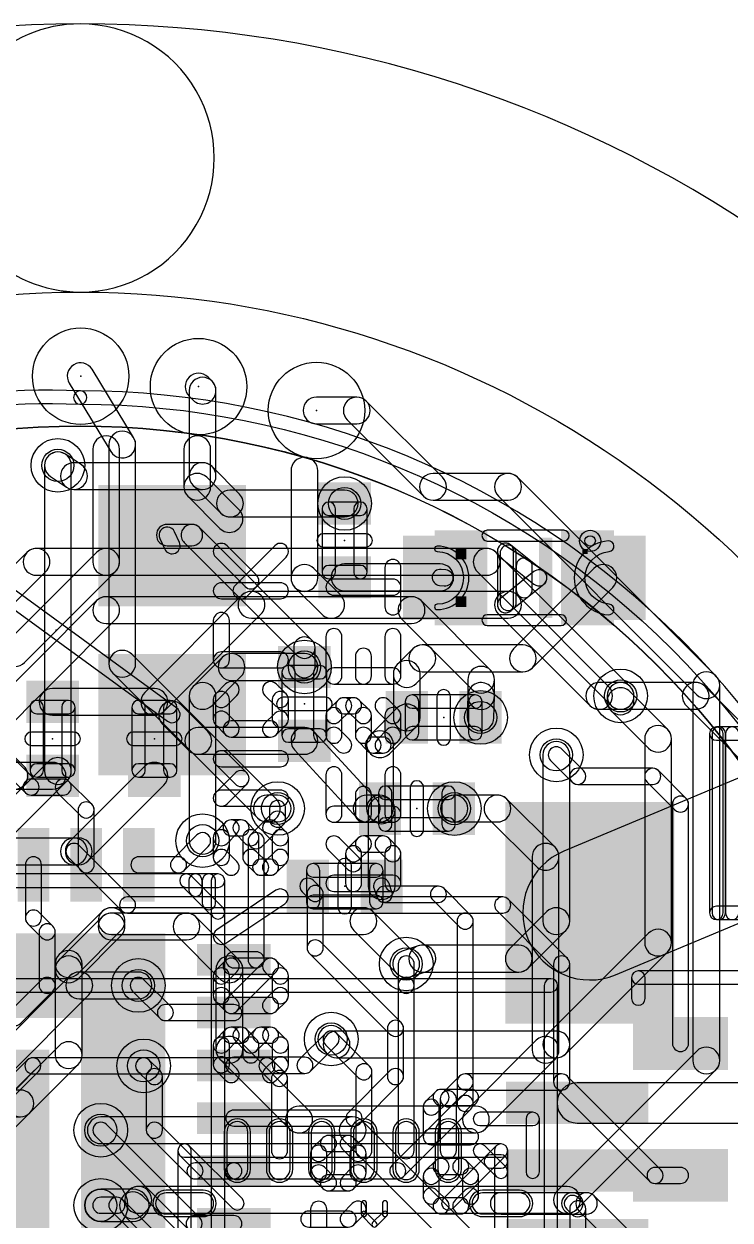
# Model space of a CAD drawing. Extents: x 0 to 2.5, y 0 to 3.1.
# Drawn here: x 1.8121 to 2.0756, y 1.5625 to 2.0087 of the extents above; entities that cross this region are included whole.
import ezdxf

# ---------------------------------------------------------------- set-up
doc = ezdxf.new("R2010")
doc.units = 0
for name, color, linetype in [('1', 22, 'CONTINUOUS'), ('15', 6, 'CONTINUOUS'), ('16', 175, 'CONTINUOUS'), ('17', 82, 'CONTINUOUS'), ('18', 82, 'CONTINUOUS'), ('19', 53, 'CONTINUOUS'), ('2', 4, 'CONTINUOUS'), ('21', 253, 'CONTINUOUS'), ('22', 253, 'CONTINUOUS'), ('23', 7, 'CONTINUOUS'), ('24', 7, 'CONTINUOUS'), ('31', 253, 'CONTINUOUS'), ('32', 253, 'CONTINUOUS'), ('46', 140, 'CONTINUOUS'), ('51', 253, 'CONTINUOUS')]:
    doc.layers.add(name, color=color, linetype=linetype)

# ---------------------------------------------------------------- blocks, each defined once
blk = doc.blocks.new('RECT')
blk.add_solid([(-0.5, -0.5), (0.5, -0.5), (-0.5, 0.5), (0.5, 0.5)])
blk = doc.blocks.new('RECT96000X40000R100')
blk.add_lwpolyline([(0.011811, 0), (0.011811, 0, 0.414214), (0.00689, 0.004921), (-0.00689, 0.004921, 0.414214), (-0.011811, 0), (-0.011811, 0, 0.414214), (-0.00689, -0.004921), (0.00689, -0.004921, 0.414214)], format="xyb", close=True)
blk = doc.blocks.new('RECT87872X31872R100')
blk.add_lwpolyline([(0.010811, 0), (0.010811, 0, 0.414214), (0.00689, 0.003921), (-0.00689, 0.003921, 0.414214), (-0.010811, 0), (-0.010811, 0, 0.414214), (-0.00689, -0.003921), (0.00689, -0.003921, 0.414214)], format="xyb", close=True)
blk = doc.blocks.new('ROUNDP')
blk.add_circle((0, 0), 0.5)
blk = doc.blocks.new('ROUNDV')
blk.add_circle((0, 0), 0.5)

msp = doc.modelspace()

# ---------------------------------------------------------------- linework, layer by layer
at = {"layer": '1'}
for points in [[(1.832973, 1.866793, 1), (1.833169, 1.871789, 0.267949), (1.556626, 1.726295, 1), (1.560854, 1.723627, -0.267949)], [(2.145531, 1.554331, 1), (2.150531, 1.554331, 0.414214), (1.833071, 1.871791, 1), (1.833071, 1.866791, -0.414214)], [(1.86552, 1.814), (1.87474, 1.814, 1), (1.87474, 1.822), (1.86552, 1.822, 1)], [(1.870081, 1.815251), (1.868247, 1.819251, 1), (1.862793, 1.816749), (1.864627, 1.812749, 1)], [(1.871912, 1.815172), (1.913912, 1.773172, 1), (1.919569, 1.778828), (1.877569, 1.820828, 1)], [(1.778976, 1.811574), (1.86559, 1.748582, 1), (1.869119, 1.753434), (1.782505, 1.816426, 1)], [(1.93174, 1.79722), (1.967433, 1.79722, 1), (1.967433, 1.80722), (1.93174, 1.80722, 1)], [(2.001803, 1.768464), (2.031835, 1.798496, 1), (2.024764, 1.805567), (1.994732, 1.775536, 1)], [(1.967122, 1.799237), (1.968933, 1.799048, 1), (1.969555, 1.805015), (1.967744, 1.805204, 1)], [(1.91274, 1.776), (1.91274, 1.76878, 1), (1.92074, 1.76878), (1.92074, 1.776, 1)], [(1.958465, 1.762653), (1.964276, 1.768464, 1), (1.957205, 1.775536), (1.951394, 1.769725, 1)], [(1.96074, 1.767), (1.998268, 1.767, 1), (1.998268, 1.777), (1.96074, 1.777, 1)], [(1.959929, 1.749969), (1.959929, 1.766189, 1), (1.949929, 1.766189), (1.949929, 1.749969, 1)], [(1.863819, 1.747472), (1.873606, 1.737685, 1), (1.880677, 1.744756), (1.87089, 1.754543, 1)], [(1.951394, 1.753504), (1.941394, 1.743504, 1), (1.948465, 1.736433), (1.958465, 1.746433, 1)], [(1.877142, 1.73622), (1.91674, 1.73622, 1), (1.91674, 1.74622), (1.877142, 1.74622, 1)], [(1.913062, 1.737834), (1.936314, 1.712582, 1), (1.94367, 1.719355), (1.920418, 1.744607, 1)], [(1.939929, 1.739969), (1.939929, 1.715969, 1), (1.949929, 1.715969), (1.949929, 1.739969, 1)], [(2.07048, 1.741476), (2.125598, 1.741476, 1), (2.125598, 1.746476), (2.07048, 1.746476, 1)], [(2.07298, 1.677047), (2.07298, 1.743976, 1), (2.06798, 1.743976), (2.06798, 1.677047, 1)], [(2.073886, 1.677047), (2.073886, 1.743976, 1), (2.068886, 1.743976), (2.068886, 1.677047, 1)], [(2.078886, 1.677047), (2.078886, 1.743976, 1), (2.073886, 1.743976), (2.073886, 1.677047, 1)], [(1.816861, 1.726121), (1.802861, 1.740121, 1), (1.798619, 1.735879), (1.812619, 1.721879, 1)], [(2.03289, 1.653986), (2.117535, 1.689419, 1), (2.098228, 1.735541), (2.013583, 1.700108, 1)], [(1.82674, 1.727), (1.81474, 1.727, 1), (1.81474, 1.721), (1.82674, 1.721, 1)], [(1.837405, 1.717578), (1.828861, 1.726121, 1), (1.824619, 1.721879), (1.833162, 1.713335, 1)], [(1.838283, 1.695), (1.838283, 1.715457, 1), (1.832283, 1.715457), (1.832283, 1.695, 1)], [(1.90374, 1.716), (1.90374, 1.712, 1), (1.90974, 1.712), (1.90974, 1.716, 1)], [(1.939992, 1.710969), (1.944929, 1.710969, 1), (1.944929, 1.720969), (1.939992, 1.720969, 1)], [(1.941394, 1.712433), (1.942016, 1.711811, 1), (1.949087, 1.718882), (1.948465, 1.719504, 1)], [(1.940551, 1.715346), (1.940551, 1.687031, 1), (1.950551, 1.687031), (1.950551, 1.715346, 1)], [(1.972488, 1.710969), (1.972709, 1.710969, 1), (1.972709, 1.720969), (1.972488, 1.720969, 1)], [(1.904619, 1.714121), (1.896619, 1.706121, 1), (1.900861, 1.701879), (1.908861, 1.709879, 1)], [(1.871861, 1.692879), (1.880861, 1.701879, 1), (1.876619, 1.706121), (1.867619, 1.697121, 1)], [(1.89574, 1.704), (1.89574, 1.659567, 1), (1.90174, 1.659567), (1.90174, 1.704, 1)], [(1.812598, 1.695), (1.812598, 1.675142, 1), (1.818598, 1.675142), (1.818598, 1.695, 1)], [(1.854969, 1.692), (1.86974, 1.692, 1), (1.86974, 1.698), (1.854969, 1.698, 1)], [(1.922861, 1.686405), (1.920113, 1.689153, 1), (1.915871, 1.68491), (1.918619, 1.682162, 1)], [(1.92374, 1.664), (1.92374, 1.684283, 1), (1.91774, 1.684283), (1.91774, 1.664, 1)], [(1.949423, 1.684966), (1.948391, 1.687998, 1), (1.942711, 1.686065), (1.943743, 1.683034, 1)], [(1.96674, 1.687), (1.946583, 1.687, 1), (1.946583, 1.681), (1.96674, 1.681, 1)], [(1.978861, 1.676121), (1.968861, 1.686121, 1), (1.964619, 1.681879), (1.974619, 1.671879, 1)], [(1.813477, 1.67302), (1.818619, 1.667879, 1), (1.822861, 1.672121), (1.81772, 1.677263, 1)], [(2.141346, 1.679547), (2.07048, 1.679547, 1), (2.07048, 1.674547), (2.141346, 1.674547, 1)], [(1.97974, 1.606), (1.97974, 1.674, 1), (1.97374, 1.674), (1.97374, 1.606, 1)], [(1.81774, 1.67), (1.81774, 1.65, 1), (1.82374, 1.65), (1.82374, 1.67, 1)], [(1.952861, 1.636121), (1.922861, 1.666121, 1), (1.918619, 1.661879), (1.948619, 1.631879, 1)], [(1.89874, 1.662567), (1.890402, 1.662567, 1), (1.890402, 1.656567), (1.89874, 1.656567, 1)], [(1.818619, 1.652121), (1.806619, 1.640121, 1), (1.810861, 1.635879), (1.822861, 1.647879, 1)], [(1.86698, 1.642003), (1.856861, 1.652121, 1), (1.852619, 1.647879), (1.862737, 1.637761, 1)], [(1.890402, 1.642882), (1.864858, 1.642882, 1), (1.864858, 1.636882), (1.890402, 1.636882, 1)], [(1.95374, 1.616), (1.95374, 1.634, 1), (1.94774, 1.634), (1.94774, 1.616, 1)], [(1.919058, 1.618076), (1.928861, 1.627879, 1), (1.924619, 1.632121), (1.914816, 1.622318, 1)], [(1.81328, 1.622121), (1.78395, 1.592791, 1), (1.788192, 1.588548), (1.817523, 1.617879, 1)], [(1.85674, 1.623), (1.815402, 1.623, 1), (1.815402, 1.617), (1.85674, 1.617, 1)], [(1.862861, 1.618121), (1.858861, 1.622121, 1), (1.854619, 1.617879), (1.858619, 1.613879, 1)], [(1.890402, 1.617197), (1.916937, 1.617197, 1), (1.916937, 1.623197), (1.890402, 1.623197, 1)], [(1.86374, 1.596), (1.86374, 1.616, 1), (1.85774, 1.616), (1.85774, 1.596, 1)], [(1.937373, 1.59839), (1.952861, 1.613879, 1), (1.948619, 1.618121), (1.933131, 1.602633, 1)], [(2.018512, 1.598681), (2.119693, 1.598681, 1), (2.119693, 1.613681), (2.018512, 1.613681, 1)], [(1.953688, 1.578705), (1.978861, 1.603879, 1), (1.974619, 1.608121), (1.949446, 1.582948, 1)], [(1.890402, 1.597512), (1.935252, 1.597512, 1), (1.935252, 1.603512), (1.890402, 1.603512, 1)], [(1.87772, 1.563263), (1.842861, 1.598121, 1), (1.838619, 1.593879), (1.873477, 1.55902, 1)], [(1.878035, 1.582948), (1.862861, 1.598121, 1), (1.858619, 1.593879), (1.873792, 1.578705, 1)], [(1.890402, 1.583827), (1.875913, 1.583827, 1), (1.875913, 1.577827), (1.890402, 1.577827, 1)], [(1.890402, 1.577827), (1.951567, 1.577827, 1), (1.951567, 1.583827), (1.890402, 1.583827, 1)], [(1.84674, 1.571), (1.84074, 1.571, 1), (1.84074, 1.565), (1.84674, 1.565, 1)], [(1.875405, 1.543578), (1.848861, 1.570121, 1), (1.844619, 1.565879), (1.871162, 1.539335, 1)], [(1.890402, 1.564142), (1.875598, 1.564142, 1), (1.875598, 1.558142), (1.890402, 1.558142, 1)]]:
    msp.add_lwpolyline(points, format="xyb", close=True, dxfattribs=at)
at = {"layer": '15'}
for points in [[(1.853013, 1.854337), (1.837509, 1.879841, 1), (1.828964, 1.874647), (1.844468, 1.849143, 1)], [(1.85374, 1.77), (1.85374, 1.85174, 1), (1.84374, 1.85174), (1.84374, 1.77, 1)], [(1.81974, 1.844), (1.81974, 1.73, 1), (1.82974, 1.73), (1.82974, 1.844, 1)], [(1.906276, 1.719536), (1.852276, 1.773536, 1), (1.845205, 1.766464), (1.899205, 1.712464, 1)], [(2.02974, 1.758), (2.02974, 1.756, 1), (2.03974, 1.756), (2.03974, 1.758, 1)], [(2.031205, 1.752464), (2.045205, 1.738464, 1), (2.052276, 1.745536), (2.038276, 1.759536, 1)], [(2.04374, 1.742), (2.04374, 1.666, 1), (2.05374, 1.666), (2.05374, 1.742, 1)], [(2.00574, 1.736), (2.00574, 1.674, 1), (2.01574, 1.674), (2.01574, 1.736, 1)], [(1.821205, 1.733536), (1.791205, 1.703536, 1), (1.798276, 1.696464), (1.828276, 1.726464, 1)], [(1.90674, 1.721), (1.90274, 1.721, 1), (1.90274, 1.711), (1.90674, 1.711, 1)], [(1.832276, 1.654464), (1.848276, 1.670464, 1), (1.841205, 1.677536), (1.825205, 1.661536, 1)], [(1.84474, 1.669), (1.93874, 1.669, 1), (1.93874, 1.679), (1.84474, 1.679, 1)], [(1.935205, 1.670464), (1.951205, 1.654464, 1), (1.958276, 1.661536), (1.942276, 1.677536, 1)], [(2.007205, 1.677536), (1.993205, 1.663536, 1), (2.000276, 1.656464), (2.014276, 1.670464, 1)], [(2.045205, 1.669536), (2.007205, 1.631536, 1), (2.014276, 1.624464), (2.052276, 1.662464, 1)], [(1.959159, 1.664743), (1.953159, 1.662743, 1), (1.956321, 1.653257), (1.962321, 1.655257, 1)], [(1.99674, 1.665), (1.96074, 1.665, 1), (1.96074, 1.655), (1.99674, 1.655, 1)], [(1.83374, 1.624), (1.83374, 1.658, 1), (1.82374, 1.658), (1.82374, 1.624, 1)], [(1.932276, 1.631536), (1.930276, 1.633536, 1), (1.923205, 1.626464), (1.925205, 1.624464, 1)], [(1.808276, 1.596464), (1.832276, 1.620464, 1), (1.825205, 1.627536), (1.801205, 1.603536, 1)], [(2.01074, 1.633), (1.92874, 1.633, 1), (1.92874, 1.623), (2.01074, 1.623, 1)], [(1.84074, 1.591), (1.93474, 1.591, 1), (1.93474, 1.601), (1.84074, 1.601, 1)], [(1.931205, 1.592464), (2.035205, 1.488464, 1), (2.042276, 1.495536), (1.938276, 1.599536, 1)]]:
    msp.add_lwpolyline(points, format="xyb", close=True, dxfattribs=at)
at = {"layer": '16'}
for points in [[(1.832973, 1.866793, 1), (1.833169, 1.871789, 0.267949), (1.556626, 1.726295, 1), (1.560854, 1.723627, -0.267949)], [(2.145531, 1.554331, 1), (2.150531, 1.554331, 0.414214), (1.833071, 1.871791, 1), (1.833071, 1.866791, -0.414214)], [(1.864276, 1.752244), (1.900496, 1.788464, 1), (1.893425, 1.795536), (1.857205, 1.759315, 1)], [(1.896961, 1.787), (1.99274, 1.787, 1), (1.99274, 1.797), (1.896961, 1.797, 1)], [(1.989205, 1.788464), (2.023205, 1.754464, 1), (2.030276, 1.761536), (1.996276, 1.795536, 1)], [(2.02674, 1.753), (2.03474, 1.753, 1), (2.03474, 1.763), (2.02674, 1.763, 1)], [(2.06274, 1.763), (2.03474, 1.763, 1), (2.03474, 1.753), (2.06274, 1.753, 1)], [(2.059205, 1.754464), (2.093205, 1.720464, 1), (2.100276, 1.727536), (2.066276, 1.761536, 1)], [(1.86074, 1.76078), (1.82274, 1.76078, 1), (1.82274, 1.75078), (1.86074, 1.75078, 1)], [(1.812055, 1.731756), (1.796276, 1.747536, 1), (1.789205, 1.740464), (1.804984, 1.724685, 1)], [(2.020861, 1.730121), (2.012861, 1.738121, 1), (2.008619, 1.733879), (2.016619, 1.725879, 1)], [(1.82274, 1.73322), (1.80852, 1.73322, 1), (1.80852, 1.72322), (1.82274, 1.72322, 1)], [(1.836055, 1.696464), (1.864276, 1.724685, 1), (1.857205, 1.731756), (1.828984, 1.703536, 1)], [(2.04674, 1.731), (2.01874, 1.731, 1), (2.01874, 1.725), (2.04674, 1.725, 1)], [(2.059224, 1.719759), (2.048861, 1.730121, 1), (2.044619, 1.725879), (2.054981, 1.715516, 1)], [(2.060102, 1.62835), (2.060102, 1.717638, 1), (2.054102, 1.717638), (2.054102, 1.62835, 1)], [(1.76674, 1.695), (1.83074, 1.695, 1), (1.83074, 1.705), (1.76674, 1.705, 1)], [(1.83074, 1.695), (1.83252, 1.695, 1), (1.83252, 1.705), (1.83074, 1.705, 1)], [(1.852861, 1.682121), (1.832861, 1.702121, 1), (1.828619, 1.697879), (1.848619, 1.677879, 1)], [(1.99074, 1.683), (1.85074, 1.683, 1), (1.85074, 1.677), (1.99074, 1.677, 1)], [(2.014861, 1.660121), (1.992861, 1.682121, 1), (1.988619, 1.677879), (2.010619, 1.655879, 1)], [(1.957693, 1.650029), (1.95774, 1.657982, 1), (1.95174, 1.658018), (1.951693, 1.650065, 1)], [(2.00974, 1.658), (2.00974, 1.614, 1), (2.01574, 1.614), (2.01574, 1.658, 1)], [(1.69374, 1.6475), (2.00874, 1.6475, 1), (2.00874, 1.6525), (1.69374, 1.6525, 1)], [(1.829205, 1.653536), (1.767205, 1.591536, 1), (1.774276, 1.584464), (1.836276, 1.646464, 1)], [(1.85474, 1.655), (1.83274, 1.655, 1), (1.83274, 1.645), (1.85474, 1.645, 1)], [(1.957693, 1.588386), (1.957693, 1.650047, 1), (1.951693, 1.650047), (1.951693, 1.588386, 1)], [(2.00624, 1.65), (2.00624, 1.45, 1), (2.01124, 1.45), (2.01124, 1.65, 1)], [(1.941066, 1.619917), (1.928861, 1.632121, 1), (1.924619, 1.627879), (1.936824, 1.615674, 1)], [(1.90274, 1.623), (1.85674, 1.623, 1), (1.85674, 1.617), (1.90274, 1.617, 1)], [(1.90957, 1.617413), (1.904861, 1.622121, 1), (1.900619, 1.617879), (1.905327, 1.61317, 1)], [(1.941945, 1.588386), (1.941945, 1.617795, 1), (1.935945, 1.617795), (1.935945, 1.588386, 1)], [(1.910449, 1.588386), (1.910449, 1.615291, 1), (1.904449, 1.615291), (1.904449, 1.588386, 1)], [(1.972562, 1.605579), (1.978861, 1.611879, 1), (1.974619, 1.616121), (1.96832, 1.609822, 1)], [(1.97674, 1.611), (2.01274, 1.611, 1), (2.01274, 1.617), (1.97674, 1.617, 1)], [(2.010619, 1.611879), (2.045481, 1.577016, 1), (2.049724, 1.581259), (2.014861, 1.616121, 1)], [(1.973441, 1.588386), (1.973441, 1.607701, 1), (1.967441, 1.607701), (1.967441, 1.588386, 1)], [(2.047602, 1.576138), (2.057102, 1.576138, 1), (2.057102, 1.582138), (2.047602, 1.582138, 1)], [(1.990126, 1.564701), (2.01674, 1.564701, 1), (2.01674, 1.572701), (1.990126, 1.572701, 1)], [(2.01674, 1.564701), (2.022039, 1.564701, 1), (2.022039, 1.572701), (2.01674, 1.572701, 1)], [(2.020861, 1.568822), (2.018861, 1.570822, 1), (2.014619, 1.566579), (2.016619, 1.564579, 1)], [(2.019211, 1.565872), (2.033912, 1.551172, 1), (2.039569, 1.556828), (2.024868, 1.571529, 1)], [(2.01574, 1.566701), (2.01574, 1.428, 1), (2.02174, 1.428), (2.02174, 1.566701, 1)]]:
    msp.add_lwpolyline(points, format="xyb", close=True, dxfattribs=at)
at = {"layer": '19'}
for radius in [0.304381, 0.304281]:
    msp.add_circle((1.833071, 1.554331), radius, dxfattribs=at)
at = {"layer": '2'}
for points in [[(1.882276, 1.875386), (1.880772, 1.87689, 1), (1.873701, 1.869819), (1.875205, 1.868315, 1)], [(1.88374, 1.84), (1.88374, 1.87185, 1), (1.87374, 1.87185), (1.87374, 1.84, 1)], [(1.936276, 1.869465), (1.921236, 1.869465, 1), (1.921236, 1.859465), (1.936276, 1.859465, 1)], [(1.968276, 1.839536), (1.939811, 1.868, 1), (1.93274, 1.860929), (1.961205, 1.832464, 1)], [(1.833514, 1.84416), (1.827514, 1.84816, 1), (1.821967, 1.83984), (1.827967, 1.83584, 1)], [(1.87874, 1.845), (1.83074, 1.845, 1), (1.83074, 1.835), (1.87874, 1.835, 1)], [(1.892496, 1.833315), (1.882276, 1.843536, 1), (1.875205, 1.836464), (1.885425, 1.826244, 1)], [(1.99274, 1.841), (1.96474, 1.841, 1), (1.96474, 1.831), (1.99274, 1.831, 1)], [(2.070276, 1.765536), (1.996276, 1.839536, 1), (1.989205, 1.832464), (2.063205, 1.758464, 1)], [(1.93174, 1.83478), (1.888961, 1.83478, 1), (1.888961, 1.82478), (1.93174, 1.82478, 1)], [(1.780276, 1.764464), (1.820276, 1.804464, 1), (1.813205, 1.811536), (1.773205, 1.771536, 1)], [(1.81674, 1.803), (1.98474, 1.803, 1), (1.98474, 1.813), (1.81674, 1.813, 1)], [(1.981205, 1.804464), (2.031205, 1.754464, 1), (2.038276, 1.761536), (1.988276, 1.811536, 1)], [(1.839205, 1.793536), (1.793205, 1.747536, 1), (1.800276, 1.740464), (1.846276, 1.786464, 1)], [(1.95674, 1.795), (1.84274, 1.795, 1), (1.84274, 1.785), (1.95674, 1.785, 1)], [(1.986244, 1.767567), (1.960276, 1.793536, 1), (1.953205, 1.786464), (1.979173, 1.760496, 1)], [(1.882276, 1.754464), (1.893055, 1.765244, 1), (1.885984, 1.772315), (1.875205, 1.761536, 1)], [(1.88952, 1.76378), (1.91674, 1.76378, 1), (1.91674, 1.77378), (1.88952, 1.77378, 1)], [(1.987709, 1.757969), (1.987709, 1.764031, 1), (1.977709, 1.764031), (1.977709, 1.757969, 1)], [(2.07174, 1.622), (2.07174, 1.762, 1), (2.06174, 1.762), (2.06174, 1.622, 1)], [(1.88374, 1.704), (1.88374, 1.758, 1), (1.87374, 1.758), (1.87374, 1.704, 1)], [(1.987486, 1.749831), (1.987707, 1.757831, 1), (1.977711, 1.758106), (1.97749, 1.750106, 1)], [(1.972709, 1.710969), (1.988772, 1.710969, 1), (1.988772, 1.720969), (1.972709, 1.720969, 1)], [(1.985236, 1.712433), (2.003205, 1.694464, 1), (2.010276, 1.701536), (1.992307, 1.719504, 1)], [(2.00174, 1.698), (2.00174, 1.626, 1), (2.01174, 1.626), (2.01174, 1.698, 1)], [(1.841205, 1.675536), (1.825205, 1.659536, 1), (1.832276, 1.652464), (1.848276, 1.668464, 1)], [(1.87274, 1.677), (1.84474, 1.677, 1), (1.84474, 1.667), (1.87274, 1.667, 1)], [(1.892276, 1.659536), (1.876276, 1.675536, 1), (1.869205, 1.668464), (1.885205, 1.652464, 1)], [(1.82374, 1.656), (1.82374, 1.624, 1), (1.83374, 1.624), (1.83374, 1.656, 1)], [(1.89374, 1.626), (1.89374, 1.656, 1), (1.88374, 1.656), (1.88374, 1.626, 1)], [(1.825205, 1.627536), (1.807205, 1.609536, 1), (1.814276, 1.602464), (1.832276, 1.620464, 1)], [(1.918276, 1.603536), (1.892276, 1.629536, 1), (1.885205, 1.622464), (1.911205, 1.596464, 1)], [(2.003205, 1.629536), (1.977205, 1.603536, 1), (1.984276, 1.596464), (2.010276, 1.622464, 1)], [(2.018276, 1.566464), (2.070276, 1.618464, 1), (2.063205, 1.625536), (2.011205, 1.573536, 1)], [(1.81074, 1.611), (1.78674, 1.611, 1), (1.78674, 1.601), (1.81074, 1.601, 1)], [(1.98074, 1.605), (1.91474, 1.605, 1), (1.91474, 1.595), (1.98074, 1.595, 1)], [(1.85274, 1.574), (1.84074, 1.574, 1), (1.84074, 1.562), (1.85274, 1.562, 1)], [(1.856276, 1.564464), (1.858276, 1.566464, 1), (1.851205, 1.573536), (1.849205, 1.571536, 1)], [(1.849205, 1.564464), (1.865205, 1.548464, 1), (1.872276, 1.555536), (1.856276, 1.571536, 1)], [(1.85474, 1.565), (2.01474, 1.565, 1), (2.01474, 1.575), (1.85474, 1.575, 1)]]:
    msp.add_lwpolyline(points, format="xyb", close=True, dxfattribs=at)
at = {"layer": '21'}
for points in [[(1.939614, 1.8185), (1.923866, 1.8185, 1), (1.923866, 1.8135), (1.939614, 1.8135, 1)], [(2.006146, 1.804374), (1.993646, 1.814374, 1), (1.989898, 1.809689), (2.002398, 1.799689, 1)], [(1.988772, 1.812031), (1.988772, 1.792031, 1), (1.994772, 1.792031), (1.994772, 1.812031, 1)], [(1.989772, 1.811231), (1.989772, 1.792831, 1), (1.995772, 1.792831), (1.995772, 1.811231, 1)], [(1.995772, 1.806431), (1.995772, 1.797631, 1), (2.001772, 1.797631), (2.001772, 1.806431, 1)], [(1.993646, 1.789689), (2.006146, 1.799689, 1), (2.002398, 1.804374), (1.989898, 1.794374, 1)], [(1.971209, 1.742094), (1.971209, 1.757843, 1), (1.966209, 1.757843), (1.966209, 1.742094, 1)], [(1.924614, 1.7575), (1.908866, 1.7575, 1), (1.908866, 1.7525), (1.924614, 1.7525, 1)], [(1.961209, 1.708094), (1.961209, 1.723843, 1), (1.956209, 1.723843), (1.956209, 1.708094, 1)], [(1.929272, 1.694906), (1.929272, 1.679157, 1), (1.934272, 1.679157), (1.934272, 1.694906, 1)], [(1.884496, 1.691594), (1.872685, 1.691594, 1), (1.872685, 1.686594), (1.884496, 1.686594, 1)], [(1.870917, 1.687327), (1.882728, 1.675516, 1), (1.886264, 1.679051), (1.874453, 1.690862, 1)], [(1.873571, 1.689094), (1.873571, 1.685709, 1), (1.878571, 1.685709), (1.878571, 1.689094, 1)], [(1.878571, 1.689094), (1.878571, 1.680709, 1), (1.883571, 1.680709), (1.883571, 1.689094, 1)], [(1.886996, 1.677283), (1.886996, 1.689094, 1), (1.881996, 1.689094), (1.881996, 1.677283, 1)], [(1.966182, 1.602452), (1.969852, 1.606122, 1), (1.965609, 1.610364), (1.96194, 1.606695, 1)], [(1.967731, 1.605243), (1.97874, 1.605243, 1), (1.97874, 1.611243), (1.967731, 1.611243, 1)], [(1.967061, 1.593564), (1.967061, 1.604573, 1), (1.961061, 1.604573), (1.961061, 1.593564, 1)], [(1.923609, 1.593176), (1.91994, 1.589507, 1), (1.924182, 1.585264), (1.927852, 1.588934, 1)], [(1.93307, 1.594055), (1.925731, 1.594055, 1), (1.925731, 1.588055), (1.93307, 1.588055, 1)], [(1.938861, 1.589507), (1.935192, 1.593176, 1), (1.930949, 1.588934), (1.934619, 1.585264, 1)], [(1.97874, 1.596564), (1.964061, 1.596564, 1), (1.964061, 1.590564), (1.97874, 1.590564, 1)], [(1.919061, 1.587385), (1.919061, 1.580046, 1), (1.925061, 1.580046), (1.925061, 1.587385, 1)], [(1.93974, 1.580046), (1.93974, 1.587385, 1), (1.93374, 1.587385), (1.93374, 1.580046, 1)], [(1.965609, 1.584582), (1.96194, 1.580913, 1), (1.966182, 1.57667), (1.969852, 1.58034, 1)], [(1.97507, 1.585461), (1.967731, 1.585461, 1), (1.967731, 1.579461), (1.97507, 1.579461, 1)], [(1.980861, 1.580913), (1.977192, 1.584582, 1), (1.972949, 1.58034), (1.976619, 1.57667, 1)], [(1.91994, 1.577924), (1.923609, 1.574255, 1), (1.927852, 1.578497), (1.924182, 1.582167, 1)], [(1.935192, 1.574255), (1.938861, 1.577924, 1), (1.934619, 1.582167), (1.930949, 1.578497, 1)], [(1.961061, 1.578791), (1.961061, 1.571452, 1), (1.967061, 1.571452), (1.967061, 1.578791, 1)], [(1.98174, 1.571452), (1.98174, 1.578791, 1), (1.97574, 1.578791), (1.97574, 1.571452, 1)], [(1.925731, 1.573376), (1.93307, 1.573376, 1), (1.93307, 1.579376), (1.925731, 1.579376, 1)], [(1.96194, 1.56933), (1.965609, 1.565661, 1), (1.969852, 1.569903), (1.966182, 1.573573, 1)], [(1.967731, 1.564782), (1.97507, 1.564782, 1), (1.97507, 1.570782), (1.967731, 1.570782, 1)], [(1.977192, 1.565661), (1.980861, 1.56933, 1), (1.976619, 1.573573), (1.972949, 1.569903, 1)], [(1.925061, 1.559188), (1.925061, 1.566527, 1), (1.919061, 1.566527), (1.919061, 1.559188, 1)], [(1.935192, 1.560736), (1.938861, 1.564406, 1), (1.934619, 1.568649), (1.930949, 1.564979, 1)], [(1.918391, 1.559858), (1.93307, 1.559858, 1), (1.93307, 1.565858), (1.918391, 1.565858, 1)]]:
    msp.add_lwpolyline(points, format="xyb", close=True, dxfattribs=at)
at = {"layer": '22'}
for points in [[(1.83774, 1.85), (1.83774, 1.808, 1), (1.84774, 1.808), (1.84774, 1.85, 1)], [(1.87174, 1.85), (1.87174, 1.836, 1), (1.88174, 1.836), (1.88174, 1.85, 1)], [(1.91174, 1.842), (1.91174, 1.802, 1), (1.92174, 1.802), (1.92174, 1.842, 1)], [(1.873205, 1.832464), (1.885205, 1.820464, 1), (1.892276, 1.827536), (1.880276, 1.839536, 1)], [(1.839205, 1.811536), (1.805205, 1.777536, 1), (1.812276, 1.770464), (1.846276, 1.804464, 1)], [(1.898871, 1.803009), (1.887861, 1.814018, 1), (1.883619, 1.809775), (1.894628, 1.798766, 1)], [(1.895201, 1.795096), (1.90988, 1.809775, 1), (1.905638, 1.814018), (1.890958, 1.799339, 1)], [(1.952759, 1.791218), (1.952759, 1.805897, 1), (1.946759, 1.805897), (1.946759, 1.791218, 1)], [(1.913205, 1.798464), (1.923205, 1.788464, 1), (1.930276, 1.795536), (1.920276, 1.805536, 1)], [(1.907759, 1.800218), (1.88574, 1.800218, 1), (1.88574, 1.794218), (1.907759, 1.794218, 1)], [(1.92774, 1.795557), (1.949759, 1.795557, 1), (1.949759, 1.801557), (1.92774, 1.801557, 1)], [(1.88874, 1.771436), (1.88874, 1.786115, 1), (1.88274, 1.786115), (1.88274, 1.771436, 1)], [(1.93074, 1.765436), (1.93074, 1.780115, 1), (1.92474, 1.780115), (1.92474, 1.765436, 1)], [(1.946759, 1.780115), (1.946759, 1.765436, 1), (1.952759, 1.765436), (1.952759, 1.780115, 1)], [(1.907759, 1.774436), (1.88574, 1.774436, 1), (1.88574, 1.768436), (1.907759, 1.768436, 1)], [(1.94175, 1.765436), (1.94175, 1.772775, 1), (1.93575, 1.772775), (1.93575, 1.765436, 1)], [(1.949759, 1.768436), (1.92774, 1.768436, 1), (1.92774, 1.762436), (1.949759, 1.762436, 1)], [(1.887861, 1.754542), (1.891531, 1.758211, 1), (1.887289, 1.762454), (1.883619, 1.758784, 1)], [(1.901968, 1.758211), (1.905638, 1.754542, 1), (1.90988, 1.758784), (1.90621, 1.762454, 1)], [(1.88874, 1.749323), (1.88874, 1.756663, 1), (1.88274, 1.756663), (1.88274, 1.749323, 1)], [(1.904759, 1.756663), (1.904759, 1.749323, 1), (1.910759, 1.749323), (1.910759, 1.756663, 1)], [(1.929289, 1.756454), (1.925619, 1.752785, 1), (1.929861, 1.748542), (1.933531, 1.752212, 1)], [(1.92474, 1.750663), (1.92474, 1.743324, 1), (1.93074, 1.743324), (1.93074, 1.750663, 1)], [(1.93508, 1.757333), (1.93141, 1.757333, 1), (1.93141, 1.751333), (1.93508, 1.751333, 1)], [(1.940871, 1.752785), (1.937201, 1.756454, 1), (1.932958, 1.752212), (1.936628, 1.748542, 1)], [(1.94175, 1.743324), (1.94175, 1.750663, 1), (1.93575, 1.750663), (1.93575, 1.743324, 1)], [(1.943968, 1.752212), (1.947638, 1.748542, 1), (1.95188, 1.752785), (1.94821, 1.756454, 1)], [(1.946759, 1.750663), (1.946759, 1.743324, 1), (1.952759, 1.743324), (1.952759, 1.750663, 1)], [(1.891531, 1.747775), (1.887861, 1.751445, 1), (1.883619, 1.747202), (1.887289, 1.743532, 1)], [(1.905638, 1.751445), (1.901968, 1.747775, 1), (1.90621, 1.743532), (1.90988, 1.747202, 1)], [(1.904089, 1.748654), (1.88941, 1.748654, 1), (1.88941, 1.742654), (1.904089, 1.742654, 1)], [(1.925619, 1.741202), (1.929289, 1.737533, 1), (1.933531, 1.741775), (1.929861, 1.745445, 1)], [(1.944541, 1.741775), (1.940871, 1.745445, 1), (1.936628, 1.741202), (1.940298, 1.737533, 1)], [(1.947638, 1.745445), (1.943968, 1.741775, 1), (1.94821, 1.737533), (1.95188, 1.741202, 1)], [(1.830614, 1.7445), (1.814866, 1.7445, 1), (1.814866, 1.7395), (1.830614, 1.7395, 1)], [(1.868614, 1.7445), (1.852866, 1.7445, 1), (1.852866, 1.7395), (1.868614, 1.7395, 1)], [(1.946089, 1.742654), (1.942419, 1.742654, 1), (1.942419, 1.736654), (1.946089, 1.736654, 1)], [(1.88574, 1.731551), (1.907759, 1.731551, 1), (1.907759, 1.737551), (1.88574, 1.737551, 1)], [(1.895201, 1.729333), (1.887861, 1.736672, 1), (1.883619, 1.732429), (1.890958, 1.72509, 1)], [(1.93074, 1.713872), (1.93074, 1.728551, 1), (1.92474, 1.728551), (1.92474, 1.713872, 1)], [(1.946759, 1.728551), (1.946759, 1.713872, 1), (1.952759, 1.713872), (1.952759, 1.728551, 1)], [(1.887861, 1.71775), (1.895201, 1.72509, 1), (1.890958, 1.729333), (1.883619, 1.721993, 1)], [(1.907759, 1.722872), (1.88574, 1.722872, 1), (1.88574, 1.716872), (1.907759, 1.716872, 1)], [(1.94175, 1.713872), (1.94175, 1.721211, 1), (1.93575, 1.721211), (1.93575, 1.713872, 1)], [(1.949759, 1.716872), (1.92774, 1.716872, 1), (1.92774, 1.710872), (1.949759, 1.710872, 1)], [(1.887289, 1.71089), (1.883619, 1.70722, 1), (1.887861, 1.702978), (1.891531, 1.706648, 1)], [(1.89308, 1.711769), (1.88941, 1.711769, 1), (1.88941, 1.705769), (1.89308, 1.705769, 1)], [(1.898871, 1.70722), (1.895201, 1.71089, 1), (1.890958, 1.706648), (1.894628, 1.702978, 1)], [(1.901968, 1.706648), (1.905638, 1.702978, 1), (1.90988, 1.70722), (1.90621, 1.71089, 1)], [(1.88274, 1.705099), (1.88274, 1.697759, 1), (1.88874, 1.697759), (1.88874, 1.705099, 1)], [(1.89975, 1.697759), (1.89975, 1.705099, 1), (1.89375, 1.705099), (1.89375, 1.697759, 1)], [(1.904759, 1.705099), (1.904759, 1.697759, 1), (1.910759, 1.697759), (1.910759, 1.705099, 1)], [(1.937201, 1.697551), (1.929861, 1.70489, 1), (1.925619, 1.700648), (1.932958, 1.693308, 1)], [(1.936628, 1.70489), (1.932958, 1.701221, 1), (1.937201, 1.696978), (1.940871, 1.700648, 1)], [(1.946089, 1.705769), (1.93875, 1.705769, 1), (1.93875, 1.699769), (1.946089, 1.699769, 1)], [(1.95188, 1.701221), (1.94821, 1.70489, 1), (1.943968, 1.700648), (1.947638, 1.696978, 1)], [(1.883619, 1.695638), (1.887289, 1.691968, 1), (1.891531, 1.696211), (1.887861, 1.699881, 1)], [(1.902541, 1.696211), (1.898871, 1.699881, 1), (1.894628, 1.695638), (1.898298, 1.691968, 1)], [(1.905638, 1.699881), (1.901968, 1.696211, 1), (1.90621, 1.691968), (1.90988, 1.695638, 1)], [(1.93208, 1.699099), (1.93208, 1.68809, 1), (1.93808, 1.68809), (1.93808, 1.699099, 1)], [(1.952759, 1.68809), (1.952759, 1.699099, 1), (1.946759, 1.699099), (1.946759, 1.68809, 1)], [(1.904089, 1.69709), (1.900419, 1.69709, 1), (1.900419, 1.69109), (1.904089, 1.69109, 1)], [(1.92774, 1.68509), (1.949759, 1.68509, 1), (1.949759, 1.69109), (1.92774, 1.69109, 1)], [(1.887404, 1.665812), (1.909423, 1.680491, 1), (1.906095, 1.685483), (1.884076, 1.670804, 1)], [(1.887289, 1.659326), (1.883619, 1.655656, 1), (1.887861, 1.651414), (1.891531, 1.655084, 1)], [(1.904089, 1.660205), (1.88941, 1.660205, 1), (1.88941, 1.654205), (1.904089, 1.654205, 1)], [(1.891531, 1.640404), (1.90621, 1.655084, 1), (1.901968, 1.659326), (1.887289, 1.644647, 1)], [(1.90988, 1.655656), (1.90621, 1.659326, 1), (1.901968, 1.655084), (1.905638, 1.651414, 1)], [(1.88274, 1.653535), (1.88274, 1.646195, 1), (1.88874, 1.646195), (1.88874, 1.653535, 1)], [(1.910759, 1.646195), (1.910759, 1.653535, 1), (1.904759, 1.653535), (1.904759, 1.646195, 1)], [(2.038854, 1.652957), (2.038854, 1.645083, 1), (2.043854, 1.645083), (2.043854, 1.652957, 1)], [(2.159465, 1.655457), (2.041354, 1.655457, 1), (2.041354, 1.650457), (2.159465, 1.650457, 1)], [(1.883619, 1.644074), (1.887289, 1.640404, 1), (1.891531, 1.644647), (1.887861, 1.648317, 1)], [(1.90621, 1.640404), (1.90988, 1.644074, 1), (1.905638, 1.648317), (1.901968, 1.644647, 1)], [(1.88941, 1.639526), (1.904089, 1.639526, 1), (1.904089, 1.645526), (1.88941, 1.645526, 1)], [(1.887289, 1.633544), (1.883619, 1.629874, 1), (1.887861, 1.625632), (1.891531, 1.629302, 1)], [(1.89308, 1.634423), (1.88941, 1.634423, 1), (1.88941, 1.628423), (1.89308, 1.628423, 1)], [(1.898871, 1.629874), (1.895201, 1.633544, 1), (1.890958, 1.629302), (1.894628, 1.625632, 1)], [(1.898298, 1.633544), (1.894628, 1.629874, 1), (1.898871, 1.625632), (1.902541, 1.629302, 1)], [(1.904089, 1.634423), (1.900419, 1.634423, 1), (1.900419, 1.628423), (1.904089, 1.628423, 1)], [(1.90988, 1.629874), (1.90621, 1.633544, 1), (1.901968, 1.629302), (1.905638, 1.625632, 1)], [(1.88274, 1.627753), (1.88274, 1.620414, 1), (1.88874, 1.620414), (1.88874, 1.627753, 1)], [(1.89375, 1.627753), (1.89375, 1.624083, 1), (1.89975, 1.624083), (1.89975, 1.627753, 1)], [(1.910759, 1.620414), (1.910759, 1.627753, 1), (1.904759, 1.627753), (1.904759, 1.620414, 1)], [(1.883619, 1.618292), (1.887289, 1.614622, 1), (1.891531, 1.618865), (1.887861, 1.622535, 1)], [(1.90621, 1.614622), (1.90988, 1.618292, 1), (1.905638, 1.622535), (1.901968, 1.618865, 1)], [(2.001937, 1.602697), (1.982252, 1.602697, 1), (1.982252, 1.597697), (2.001937, 1.597697, 1)], [(2.004437, 1.580512), (2.004437, 1.600197, 1), (1.999437, 1.600197), (1.999437, 1.580512, 1)], [(1.991894, 1.58228), (1.98402, 1.590154, 1), (1.980484, 1.586618), (1.988358, 1.578744, 1)], [(1.982252, 1.585886), (1.990126, 1.585886, 1), (1.990126, 1.590886), (1.982252, 1.590886, 1)], [(1.987626, 1.588386), (1.987626, 1.580512, 1), (1.992626, 1.580512), (1.992626, 1.588386, 1)], [(1.990126, 1.586831), (1.986307, 1.586831, 1), (1.986307, 1.581831), (1.990126, 1.581831, 1)]]:
    msp.add_lwpolyline(points, format="xyb", close=True, dxfattribs=at)
at = {"layer": '23'}
for points in [[(1.928335, 1.804189), (1.928335, 1.827811, 1), (1.923335, 1.827811), (1.923335, 1.804189, 1)], [(1.925835, 1.825311), (1.937646, 1.825311, 1), (1.937646, 1.830311), (1.925835, 1.830311, 1)], [(1.935146, 1.827811), (1.935146, 1.804189, 1), (1.940146, 1.804189), (1.940146, 1.827811, 1)], [(1.937646, 1.806689), (1.925835, 1.806689, 1), (1.925835, 1.801689), (1.937646, 1.801689, 1)], [(1.913335, 1.743189), (1.913335, 1.766811, 1), (1.908335, 1.766811), (1.908335, 1.743189, 1)], [(1.910835, 1.764311), (1.922646, 1.764311, 1), (1.922646, 1.769311), (1.910835, 1.769311, 1)], [(1.920146, 1.766811), (1.920146, 1.743189, 1), (1.925146, 1.743189), (1.925146, 1.766811, 1)], [(1.959398, 1.744063), (1.959398, 1.755874, 1), (1.954398, 1.755874), (1.954398, 1.744063, 1)], [(1.956898, 1.753374), (1.98052, 1.753374, 1), (1.98052, 1.758374), (1.956898, 1.758374, 1)], [(1.97802, 1.755874), (1.97802, 1.744063, 1), (1.98302, 1.744063), (1.98302, 1.755874, 1)], [(1.922646, 1.745689), (1.910835, 1.745689, 1), (1.910835, 1.740689), (1.922646, 1.740689, 1)], [(1.98052, 1.746563), (1.956898, 1.746563, 1), (1.956898, 1.741563), (1.98052, 1.741563, 1)], [(1.949398, 1.710063), (1.949398, 1.721874, 1), (1.944398, 1.721874), (1.944398, 1.710063, 1)], [(1.946898, 1.719374), (1.97052, 1.719374, 1), (1.97052, 1.724374), (1.946898, 1.724374, 1)], [(1.96802, 1.721874), (1.96802, 1.710063, 1), (1.97302, 1.710063), (1.97302, 1.721874, 1)], [(1.97052, 1.712563), (1.946898, 1.712563, 1), (1.946898, 1.707563), (1.97052, 1.707563, 1)], [(1.687646, 1.686594), (1.884496, 1.686594, 1), (1.884496, 1.691594), (1.687646, 1.691594, 1)], [(1.881996, 1.689094), (1.881996, 1.492244, 1), (1.886996, 1.492244), (1.886996, 1.689094, 1)], [(1.919961, 1.690437), (1.943583, 1.690437, 1), (1.943583, 1.695437), (1.919961, 1.695437, 1)], [(1.922461, 1.681126), (1.922461, 1.692937, 1), (1.917461, 1.692937), (1.917461, 1.681126, 1)], [(1.941083, 1.692937), (1.941083, 1.681126, 1), (1.946083, 1.681126), (1.946083, 1.692937, 1)], [(1.943583, 1.683626), (1.919961, 1.683626, 1), (1.919961, 1.678626), (1.943583, 1.678626, 1)]]:
    msp.add_lwpolyline(points, format="xyb", close=True, dxfattribs=at)
for p in [(1.833236, 1.877244), (1.877236, 1.873354), (1.921236, 1.864465), (1.93174, 1.816), (1.998772, 1.802031), (1.824047, 1.782504), (1.91674, 1.755), (1.968709, 1.749969), (1.958709, 1.715969), (1.931772, 1.687031)]:
    msp.add_point(p, dxfattribs=at)
at = {"layer": '24'}
for points in [[(1.828646, 1.756311), (1.816835, 1.756311, 1), (1.816835, 1.751311), (1.828646, 1.751311, 1)], [(1.814335, 1.753811), (1.814335, 1.730189, 1), (1.819335, 1.730189), (1.819335, 1.753811, 1)], [(1.831146, 1.730189), (1.831146, 1.753811, 1), (1.826146, 1.753811), (1.826146, 1.730189, 1)], [(1.866646, 1.756311), (1.854835, 1.756311, 1), (1.854835, 1.751311), (1.866646, 1.751311, 1)], [(1.852335, 1.753811), (1.852335, 1.730189, 1), (1.857335, 1.730189), (1.857335, 1.753811, 1)], [(1.869146, 1.730189), (1.869146, 1.753811, 1), (1.864146, 1.753811), (1.864146, 1.730189, 1)], [(1.816835, 1.727689), (1.828646, 1.727689, 1), (1.828646, 1.732689), (1.816835, 1.732689, 1)], [(1.854835, 1.727689), (1.866646, 1.727689, 1), (1.866646, 1.732689), (1.854835, 1.732689, 1)], [(1.990126, 1.590886), (1.872016, 1.590886, 1), (1.872016, 1.585886), (1.990126, 1.585886, 1)], [(1.869516, 1.588386), (1.869516, 1.470276, 1), (1.874516, 1.470276), (1.874516, 1.588386, 1)], [(1.870248, 1.586618), (1.889933, 1.566933, 1), (1.893469, 1.570469), (1.873784, 1.590154, 1)], [(1.988358, 1.590154), (1.968673, 1.570469, 1), (1.972209, 1.566933), (1.991894, 1.586618, 1)], [(1.992626, 1.470276), (1.992626, 1.588386, 1), (1.987626, 1.588386), (1.987626, 1.470276, 1)], [(1.939929, 1.564764), (1.939929, 1.568701, 1), (1.937961, 1.568701), (1.937961, 1.564764, 1)], [(1.945835, 1.568701), (1.945835, 1.564764, 1), (1.947803, 1.564764), (1.947803, 1.568701, 1)], [(1.943578, 1.561523), (1.939641, 1.56546, 1), (1.938249, 1.564068), (1.942186, 1.560131, 1)], [(1.946123, 1.56546), (1.942186, 1.561523, 1), (1.943578, 1.560131), (1.947515, 1.564068, 1)]]:
    msp.add_lwpolyline(points, format="xyb", close=True, dxfattribs=at)
for p in [(1.82274, 1.742), (1.86074, 1.742)]:
    msp.add_point(p, dxfattribs=at)
at = {"layer": '46'}
for points in [[(1.833084, 1.908661, 1), (1.833057, 2.008661, 0.32219), (1.402598, 1.698978, 1), (1.497402, 1.667163, -0.32219)], [(2.16874, 1.667163, 1), (2.263544, 1.698978, 0.32219), (1.833084, 2.008661, 1), (1.833057, 1.908661, -0.32219)]]:
    msp.add_lwpolyline(points, format="xyb", close=True, dxfattribs=at)
at = {"layer": '51'}
for points in [[(2.013535, 1.81978), (1.984992, 1.81978, 1), (1.984992, 1.81578), (2.013535, 1.81578, 1)], [(1.966291, 1.792205, 1), (1.966291, 1.790205, 1), (1.966291, 1.813858, 1), (1.966291, 1.811858, -1)], [(2.030441, 1.81185, 1), (2.030094, 1.815835, 0.916777), (2.030094, 1.788228, 1), (2.030441, 1.792213, -0.916777)], [(2.012551, 1.788283), (1.984992, 1.788283, 1), (1.984992, 1.784283), (2.012551, 1.784283, 1)]]:
    msp.add_lwpolyline(points, format="xyb", close=True, dxfattribs=at)
for radius in [0.003953, 0.001953]:
    msp.add_circle((2.023378, 1.815811), radius, dxfattribs=at)

# ---------------------------------------------------------------- block references
at = {"layer": '1'}
for p, xscale, yscale in [((1.867354, 1.814), 0.055118, 0.045276), ((1.867354, 1.751008), 0.055118, 0.045276), ((1.815598, 1.695), 0.011811, 0.027559), ((1.835283, 1.695), 0.011811, 0.027559), ((1.854969, 1.695), 0.011811, 0.027559), ((1.917992, 1.687031), 0.015748, 0.019685), ((1.945551, 1.687031), 0.015748, 0.019685)]:
    msp.add_blockref('RECT', p, dxfattribs=dict(at, xscale=xscale, yscale=yscale))
for p, xscale, yscale, rotation in [((1.93174, 1.82978), 0.015748, 0.019685, 270), ((1.969244, 1.802031), 0.031496, 0.031496, 270), ((2.028299, 1.802031), 0.031496, 0.031496, 270), ((1.93174, 1.80222), 0.015748, 0.019685, 270), ((1.91674, 1.76878), 0.015748, 0.019685, 270), ((1.954929, 1.749969), 0.015748, 0.019685, 180), ((1.982488, 1.749969), 0.015748, 0.019685, 180), ((1.91674, 1.74122), 0.015748, 0.019685, 270), ((1.944929, 1.715969), 0.015748, 0.019685, 180), ((1.972488, 1.715969), 0.015748, 0.019685, 180), ((2.023236, 1.677047), 0.082677, 0.062992, 90), ((1.890402, 1.659567), 0.011811, 0.027559, 270), ((1.890402, 1.639882), 0.011811, 0.027559, 270), ((1.786071, 1.590669), 0.070866, 0.070866, 270), ((1.890402, 1.620197), 0.011811, 0.027559, 270), ((2.018512, 1.606181), 0.015748, 0.05315, 90), ((1.890402, 1.600512), 0.011811, 0.027559, 270), ((2.018512, 1.580984), 0.015748, 0.05315, 90), ((1.890402, 1.580827), 0.011811, 0.027559, 270), ((1.890402, 1.561142), 0.011811, 0.027559, 270), ((2.018512, 1.555), 0.015748, 0.05315, 90)]:
    msp.add_blockref('RECT', p, dxfattribs=dict(at, xscale=xscale, yscale=yscale, rotation=rotation))
at = {"layer": '16', "yscale": 0.019685}
for p, xscale, rotation in [((1.82274, 1.75578), 0.015748, 90), ((1.86074, 1.75578), 0.015748, 90), ((1.82274, 1.72822), 0.015748, 90), ((1.86074, 1.72822), 0.015748, 90), ((2.057102, 1.62835), 0.035433, 180), ((2.057102, 1.579138), 0.035433, 180)]:
    msp.add_blockref('RECT', p, dxfattribs=dict(at, xscale=xscale, rotation=rotation))
at = {"layer": '16'}
for p, rotation in [((1.891701, 1.588386), 270), ((1.907449, 1.588386), 270), ((1.923197, 1.588386), 270), ((1.938945, 1.588386), 270), ((1.954693, 1.588386), 270), ((1.970441, 1.588386), 270), ((1.990126, 1.568701), 180)]:
    msp.add_blockref('RECT96000X40000R100', p, dxfattribs=dict(at, rotation=rotation))
msp.add_blockref('RECT96000X40000R100', (1.872016, 1.568701), dxfattribs=at)
at = {"layer": '17', "xscale": 0.036, "yscale": 0.036}
for p in [(1.833236, 1.877244), (1.833236, 1.877244), (1.833236, 1.877244), (1.833236, 1.877244), (1.877236, 1.873354), (1.877236, 1.873354), (1.877236, 1.873354), (1.877236, 1.873354), (1.921236, 1.864465), (1.921236, 1.864465), (1.921236, 1.864465), (1.921236, 1.864465)]:
    msp.add_blockref('ROUNDP', p, dxfattribs=at)
at = {"layer": '18'}
for p, xscale, yscale in [((1.82474, 1.844), 0.02, 0.02), ((1.82474, 1.844), 0.02, 0.02), ((1.82474, 1.844), 0.012, 0.012), ((1.82474, 1.844), 0.012, 0.012), ((1.93174, 1.82978), 0.02, 0.02), ((1.93174, 1.82978), 0.02, 0.02), ((1.93174, 1.82978), 0.012, 0.012), ((1.93174, 1.82978), 0.012, 0.012), ((1.91674, 1.76878), 0.02, 0.02), ((1.91674, 1.76878), 0.02, 0.02), ((1.91674, 1.76878), 0.012, 0.012), ((1.91674, 1.76878), 0.012, 0.012), ((2.03474, 1.758), 0.02, 0.02), ((2.03474, 1.758), 0.02, 0.02), ((2.03474, 1.758), 0.012, 0.012), ((2.03474, 1.758), 0.012, 0.012), ((1.982488, 1.749969), 0.02, 0.02), ((1.982488, 1.749969), 0.02, 0.02), ((1.982488, 1.749969), 0.012, 0.012), ((1.982488, 1.749969), 0.012, 0.012), ((2.01074, 1.736), 0.02, 0.02), ((2.01074, 1.736), 0.02, 0.02), ((2.01074, 1.736), 0.012, 0.012), ((2.01074, 1.736), 0.012, 0.012), ((1.90674, 1.716), 0.02, 0.02), ((1.90674, 1.716), 0.02, 0.02), ((1.972709, 1.715969), 0.02, 0.02), ((1.972709, 1.715969), 0.02, 0.02), ((1.90674, 1.716), 0.012, 0.012), ((1.90674, 1.716), 0.012, 0.012), ((1.972709, 1.715969), 0.012, 0.012), ((1.972709, 1.715969), 0.012, 0.012), ((1.87874, 1.704), 0.02, 0.02), ((1.87874, 1.704), 0.02, 0.02), ((1.87874, 1.704), 0.012, 0.012), ((1.87874, 1.704), 0.012, 0.012), ((1.95474, 1.658), 0.02, 0.02), ((1.95474, 1.658), 0.02, 0.02), ((1.85474, 1.65), 0.02, 0.02), ((1.85474, 1.65), 0.02, 0.02), ((1.95474, 1.658), 0.012, 0.012), ((1.95474, 1.658), 0.012, 0.012), ((1.85474, 1.65), 0.012, 0.012), ((1.85474, 1.65), 0.012, 0.012), ((1.92674, 1.63), 0.02, 0.02), ((1.92674, 1.63), 0.02, 0.02), ((1.92674, 1.63), 0.012, 0.012), ((1.92674, 1.63), 0.012, 0.012), ((1.85674, 1.62), 0.02, 0.02), ((1.85674, 1.62), 0.02, 0.02), ((1.85674, 1.62), 0.012, 0.012), ((1.85674, 1.62), 0.012, 0.012), ((1.84074, 1.596), 0.02, 0.02), ((1.84074, 1.596), 0.02, 0.02), ((1.84074, 1.596), 0.012, 0.012), ((1.84074, 1.596), 0.012, 0.012), ((1.84074, 1.568), 0.02, 0.02), ((1.84074, 1.568), 0.02, 0.02), ((1.84074, 1.568), 0.012, 0.012), ((1.84074, 1.568), 0.012, 0.012)]:
    msp.add_blockref('ROUNDV', p, dxfattribs=dict(at, xscale=xscale, yscale=yscale))
at = {"layer": '21', "rotation": 270}
for p, xscale, yscale in [((2.006772, 1.802031), 0.03, 0.005), ((1.786071, 1.653661), 0.031496, 0.15748), ((1.849063, 1.590669), 0.15748, 0.031496)]:
    msp.add_blockref('RECT', p, dxfattribs=dict(at, xscale=xscale, yscale=yscale))
at = {"layer": '31'}
for p, xscale, yscale in [((1.867354, 1.814), 0.053118, 0.043276), ((1.867354, 1.751008), 0.053118, 0.043276), ((1.815598, 1.695), 0.009811, 0.025559), ((1.835283, 1.695), 0.009811, 0.025559), ((1.854969, 1.695), 0.009811, 0.025559), ((1.917992, 1.687031), 0.013748, 0.017685), ((1.945551, 1.687031), 0.013748, 0.017685)]:
    msp.add_blockref('RECT', p, dxfattribs=dict(at, xscale=xscale, yscale=yscale))
for p, xscale, yscale, rotation in [((1.93174, 1.82978), 0.013748, 0.017685, 270), ((1.969244, 1.802031), 0.029496, 0.029496, 270), ((2.028299, 1.802031), 0.029496, 0.029496, 270), ((1.93174, 1.80222), 0.013748, 0.017685, 270), ((1.91674, 1.76878), 0.013748, 0.017685, 270), ((1.954929, 1.749969), 0.013748, 0.017685, 180), ((1.982488, 1.749969), 0.013748, 0.017685, 180), ((1.91674, 1.74122), 0.013748, 0.017685, 270), ((1.944929, 1.715969), 0.013748, 0.017685, 180), ((1.972488, 1.715969), 0.013748, 0.017685, 180), ((2.023236, 1.677047), 0.080677, 0.060992, 90), ((1.890402, 1.659567), 0.009811, 0.025559, 270), ((1.890402, 1.639882), 0.009811, 0.025559, 270), ((1.890402, 1.620197), 0.009811, 0.025559, 270), ((1.803787, 1.608386), 0.027559, 0.027559, 270), ((2.018512, 1.606181), 0.013748, 0.05115, 90), ((1.890402, 1.600512), 0.009811, 0.025559, 270), ((1.803787, 1.572953), 0.027559, 0.027559, 270), ((1.890402, 1.580827), 0.009811, 0.025559, 270), ((2.018512, 1.580984), 0.013748, 0.05115, 90), ((1.890402, 1.561142), 0.009811, 0.025559, 270)]:
    msp.add_blockref('RECT', p, dxfattribs=dict(at, xscale=xscale, yscale=yscale, rotation=rotation))
at = {"layer": '32', "yscale": 0.017685}
for p, xscale, rotation in [((1.82274, 1.75578), 0.013748, 90), ((1.86074, 1.75578), 0.013748, 90), ((1.82274, 1.72822), 0.013748, 90), ((1.86074, 1.72822), 0.013748, 90), ((2.057102, 1.62835), 0.033433, 180), ((2.057102, 1.579138), 0.033433, 180)]:
    msp.add_blockref('RECT', p, dxfattribs=dict(at, xscale=xscale, rotation=rotation))
at = {"layer": '32'}
for p, rotation in [((1.891701, 1.588386), 270), ((1.907449, 1.588386), 270), ((1.923197, 1.588386), 270), ((1.938945, 1.588386), 270), ((1.954693, 1.588386), 270), ((1.970441, 1.588386), 270), ((1.990126, 1.568701), 180)]:
    msp.add_blockref('RECT87872X31872R100', p, dxfattribs=dict(at, rotation=rotation))
msp.add_blockref('RECT87872X31872R100', (1.872016, 1.568701), dxfattribs=at)
at = {"layer": '51', "rotation": 270}
for p, xscale, yscale in [((1.97515, 1.815811), 0.007874, 0.019685), ((2.019933, 1.818764), 0.001969, 0.014764), ((2.01698, 1.802031), 0.035433, 0.008858), ((2.029283, 1.815811), 0.007874, 0.005906), ((1.97515, 1.81089), 0.003937, 0.003937), ((1.980563, 1.802031), 0.021654, 0.008858), ((2.021409, 1.811874), 0.001969, 0.001969), ((1.97515, 1.793173), 0.003937, 0.003937), ((1.97515, 1.788252), 0.007874, 0.019685), ((2.026331, 1.788252), 0.007874, 0.011811)]:
    msp.add_blockref('RECT', p, dxfattribs=dict(at, xscale=xscale, yscale=yscale))

doc.saveas('drawing.dxf')
